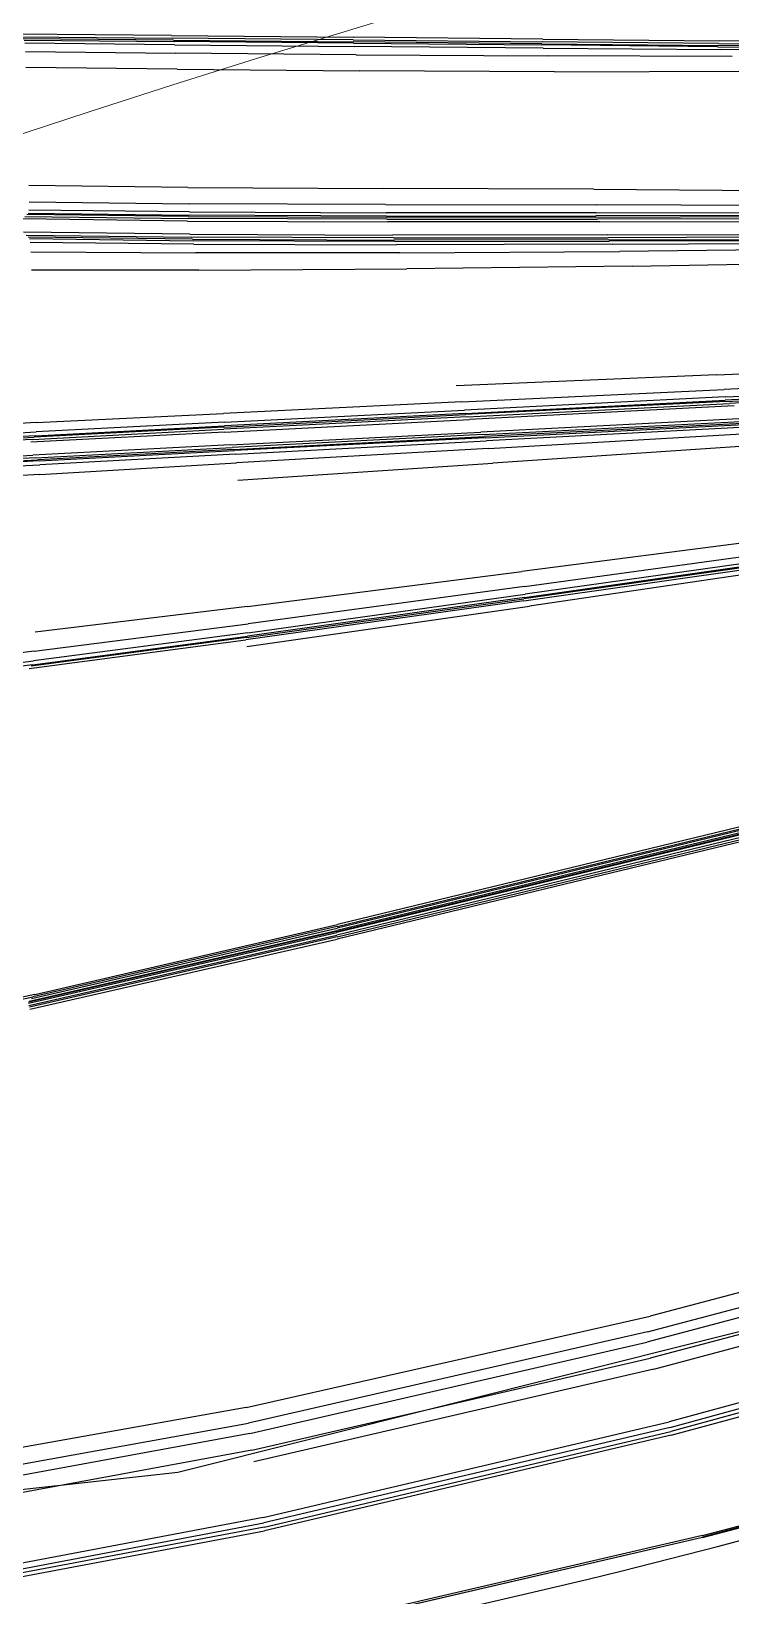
# Model space of a CAD drawing. Extents: x 526875 to 527530, y 3493038 to 3493574.
# Drawn here: x 527111.435 to 527112.364, y 3493322.134 to 3493324.211 of the extents above; entities that cross this region are included whole.
import ezdxf

# ---------------------------------------------------------------- set-up
doc = ezdxf.new("R2010")
doc.units = 0
doc.header["$LTSCALE"] = 2
doc.layers.get('0').update_dxf_attribs({"linetype": 'CONTINUOUS'})
doc.layers.add('L-WATER水景', color=5, linetype='CONTINUOUS')
doc.layers.add('W-_BOLLARD系船栓', color=4, linetype='CONTINUOUS')

# ---------------------------------------------------------------- blocks, each defined once
blk = doc.blocks.new('$matou$00000056')
at = {"color": 0, "linetype": 'Continuous'}
for p, q in [((-4114.3, 1648.3, 0), (-3744.3, 1760.1, 0)), ((-3744.2, 1759.6, 0), (-4114.2, 1647.8, 0)), ((-4114.1, 1646.2, 0), (-3744.1, 1758, 0)), ((-3430.3, 1719, 0), (-3726.3, 1645.5, 0)), ((-3726.1, 1641.5, 0), (-3430.1, 1715, 0)), ((-3429.9, 1710.4, 0), (-3725.8, 1636.8, 0)), ((-3725.2, 1630.9, 0), (-3429.6, 1704.4, 0)), ((-4114.3, 1648.3, 0), (-4525.8, 1506.2, 0)), ((-4525.7, 1505.9, 0), (-4114.2, 1647.8, 0)), ((-4114.1, 1646.2, 0), (-4525.5, 1504.4, 0)), ((-4085.7, 1535.3, 0), (-3726.3, 1645.5, 0)), ((-3726.1, 1641.5, 0), (-4085.3, 1531.3, 0)), ((-4084.7, 1526.7, 0), (-3725.8, 1636.8, 0)), ((-3725.2, 1630.9, 0), (-4083.7, 1520.8, 0)), ((-3714.5, 1556.4, 0), (-3421.1, 1627.9, 0)), ((-3712.5, 1537.9, 0), (-3419.5, 1608.8, 0)), ((-3416.1, 1596.9, 0), (-3711.2, 1526.4, 0)), ((-3709.2, 1509.4, 0), (-3408.9, 1579.5, 0)), ((-4069.6, 1462.6, 0), (-3716.3, 1569.4, 0)), ((-3714.5, 1556.4, 0), (-4066.5, 1450.4, 0)), ((-3712.5, 1537.9, 0), (-4063.3, 1432.8, 0)), ((-4085.7, 1535.3, 0), (-4478.9, 1396.7, 0)), ((-4478.2, 1392.7, 0), (-4085.3, 1531.3, 0)), ((-4084.7, 1526.7, 0), (-4477.1, 1388.1, 0)), ((-4063.7, 1421.3, 0), (-3711.2, 1526.4, 0)), ((-4475.5, 1382.5, 0), (-4083.7, 1520.8, 0)), ((-3709.2, 1509.4, 0), (-4065.9, 1403.9, 0)), ((-4069.6, 1462.6, 0), (-4453.9, 1329.1, 0)), ((-4449.1, 1318.1, 0), (-4066.5, 1450.4, 0)), ((-4444, 1301.6, 0), (-4063.3, 1432.8, 0)), ((-4063.7, 1421.3, 0), (-4445.5, 1290, 0)), ((-4450.8, 1272, 0), (-4065.9, 1403.9, 0)), ((-3518.5, 1054.3, 0), (-3324.3, 1109.1, 0)), ((-3321.4, 1111.9, 0), (-3516.9, 1056.9, 0)), ((-3514.2, 1070.9, 0), (-3785.8, 990.1, 0)), ((-3785.7, 987.6, 0), (-3513.8, 1068.6, 0)), ((-3513.4, 1066.8, 0), (-3785.5, 985.6, 0)), ((-3518.5, 1054.3, 0), (-3785.8, 973.9, 0)), ((-3785.7, 976.1, 0), (-3516.9, 1056.9, 0)), ((-3515.6, 1058.9, 0), (-3785.6, 977.9, 0)), ((-3513, 1064.1, 0), (-3785.3, 982.7, 0)), ((-3513.6, 1061.8, 0), (-3785.3, 980.5, 0)), ((-3785.2, 981.6, 0), (-3513.1, 1063, 0)), ((-4144.7, 872.5, 0), (-3785.5, 985.6, 0)), ((-4144.6, 877.4, 0), (-3785.8, 990.1, 0)), ((-3785.7, 987.6, 0), (-4144.6, 874.6, 0)), ((-4144.5, 869.5, 0), (-3785.3, 982.7, 0)), ((-3785.2, 981.6, 0), (-4144.3, 868.4, 0)), ((-4143.9, 867.4, 0), (-3785.3, 980.5, 0)), ((-4142.7, 865.3, 0), (-3785.6, 977.9, 0)), ((-3785.7, 976.1, 0), (-4141.7, 863.8, 0)), ((-4140.3, 862, 0), (-3785.8, 973.9, 0)), ((-3372.2, 709.4, 0), (-3514.5, 685.4, 0)), ((-3513.6, 689.7, 0), (-3371.3, 713.7, 0)), ((-3510.7, 693.8, 0), (-3702.2, 659.7, 0)), ((-3515.1, 674.7, 0), (-3372.4, 698.6, 0)), ((-3704.2, 651.9, 0), (-3514.5, 685.4, 0)), ((-3513.6, 689.7, 0), (-3703.7, 655.9, 0)), ((-3702.9, 657.4, 0), (-3512.4, 691.3, 0)), ((-3703.4, 667.1, 0), (-3953.3, 619.4, 0)), ((-3515.1, 674.7, 0), (-3704.2, 642, 0)), ((-3704.2, 651.9, 0), (-3949.3, 606.4, 0)), ((-3948.8, 610, 0), (-3703.7, 655.9, 0)), ((-3702.9, 657.4, 0), (-3948.1, 611.5, 0)), ((-3948, 613.8, 0), (-3702.2, 659.7, 0)), ((-3703.4, 622.9, 0), (-3515.7, 653.7, 0)), ((-3948.7, 597.8, 0), (-3704.2, 642, 0)), ((-4221.2, 567.2, 0), (-3953.3, 619.4, 0)), ((-3948.8, 610, 0), (-4215.5, 559.1, 0)), ((-3948, 613.8, 0), (-4215, 562.8, 0)), ((-4214.7, 560.6, 0), (-3948.1, 611.5, 0)), ((-3703.4, 622.9, 0), (-3946, 581.4, 0)), ((-3948.7, 597.8, 0), (-4218.6, 548.2, 0)), ((-4217, 555.8, 0), (-3949.3, 606.4, 0)), ((-4215.9, 534.5, 0), (-3946, 581.4, 0)), ((-3518.6, 478.9, 0), (-3386.5, 489.5, 0)), ((-3693.9, 483.2, 0), (-3919.6, 461.7, 0)), ((-3518.6, 478.9, 0), (-3692.5, 464.2, 0)), ((-3387.7, 478.5, 0), (-3518.5, 468.2, 0)), ((-3517.8, 464, 0), (-3387.3, 474.4, 0)), ((-3385.5, 473.1, 0), (-3516.6, 462.8, 0)), ((-3514.5, 460.7, 0), (-3382.7, 471.1, 0)), ((-4168.9, 437.7, 0), (-3919.6, 461.7, 0)), ((-3915.7, 445.4, 0), (-3692.5, 464.2, 0)), ((-3691.6, 454.5, 0), (-3518.5, 468.2, 0)), ((-3517.8, 464, 0), (-3690.8, 450.6, 0)), ((-3689.9, 449.3, 0), (-3516.6, 462.8, 0)), ((-3514.5, 460.7, 0), (-3688.5, 447.2, 0)), ((-3686.8, 444.3, 0), (-3512.2, 457.9, 0)), ((-3378.8, 468.5, 0), (-3512.2, 457.9, 0)), ((-3915.7, 445.4, 0), (-4160.9, 424.7, 0)), ((-3691.6, 454.5, 0), (-3913.7, 437.1, 0)), ((-3912.6, 433.7, 0), (-3690.8, 450.6, 0)), ((-3689.9, 449.3, 0), (-3911.7, 432.4, 0)), ((-3910.5, 430.2, 0), (-3688.5, 447.2, 0)), ((-3686.8, 444.3, 0), (-3908.7, 427.4, 0)), ((-3681.6, 430.2, 0), (-3510.2, 443.5, 0)), ((-3514.3, 436.2, 0), (-3387.3, 446.3, 0)), ((-3385.5, 447.8, 0), (-3513.2, 437.7, 0)), ((-3511.7, 440.3, 0), (-3382.6, 450.4, 0)), ((-4155.1, 418.3, 0), (-3913.7, 437.1, 0)), ((-3912.6, 433.7, 0), (-4152.8, 415.5, 0)), ((-4151.9, 414.2, 0), (-3911.7, 432.4, 0)), ((-3910.5, 430.2, 0), (-4150.4, 412.1, 0)), ((-3681.6, 430.2, 0), (-3898.6, 413.6, 0)), ((-3514.3, 436.2, 0), (-3681.5, 423.2, 0)), ((-3681.5, 419.3, 0), (-3514.9, 432, 0)), ((-3511.7, 440.3, 0), (-3681.2, 427.1, 0)), ((-3681.2, 424.7, 0), (-3513.2, 437.7, 0)), ((-3388.1, 442.1, 0), (-3514.9, 432, 0)), ((-3514.9, 421.7, 0), (-3387.9, 431.7, 0)), ((-4148.4, 409.3, 0), (-3908.7, 427.4, 0)), ((-3896.3, 410.7, 0), (-3681.2, 427.1, 0)), ((-3681.2, 424.7, 0), (-3894.8, 408.3, 0)), ((-3894.5, 406.9, 0), (-3681.5, 423.2, 0)), ((-3681.5, 419.3, 0), (-3893.9, 403.2, 0)), ((-3514.9, 421.7, 0), (-3680.6, 409.5, 0)), ((-4132.7, 395.9, 0), (-3898.6, 413.6, 0)), ((-3896.3, 410.7, 0), (-4128.5, 393.1, 0)), ((-4125.6, 390.9, 0), (-3894.8, 408.3, 0)), ((-3894.5, 406.9, 0), (-4124.7, 389.5, 0)), ((-4124.6, 386, 0), (-3893.9, 403.2, 0)), ((-3891.7, 394.1, 0), (-3680.6, 409.5, 0)), ((-4349.2, 376.4, 0), (-4128.5, 393.1, 0)), ((-4125.6, 390.9, 0), (-4345.1, 374.3, 0)), ((-4343.8, 373, 0), (-4124.7, 389.5, 0)), ((-3891.7, 394.1, 0), (-4123.6, 377.7, 0)), ((-4351.7, 362.4, 0), (-4123.6, 377.7, 0)), ((-4124.6, 386, 0), (-4345.8, 369.8, 0)), ((-4116.8, 361.5, 0), (-3886.5, 376.5, 0)), ((-4116.8, 361.5, 0), (-4346.9, 347.7, 0)), ((-3657.7, 251.3, 0), (-3841.7, 247.6, 0)), ((-3657.7, 251.3, 0), (-3509.5, 252.9, 0)), ((-4041.3, 242.2, 0), (-4236.3, 235.4, 0)), ((-4041.3, 242.2, 0), (-3841.7, 247.6, 0)), ((-4217.9, 221.3, 0), (-4030, 226.3, 0)), ((-3835.4, 230.1, 0), (-4030, 226.3, 0)), ((-3835.4, 230.1, 0), (-3654.7, 232.3, 0)), ((-3653.1, 222.6, 0), (-3832.1, 221.1, 0)), ((-3508.8, 232.7, 0), (-3654.7, 232.3, 0)), ((-3653.1, 222.6, 0), (-3508.1, 222.3, 0)), ((-4023.2, 218.3, 0), (-4204.3, 214.9, 0)), ((-4199.5, 212.1, 0), (-4020.7, 215, 0)), ((-4020.3, 213.5, 0), (-4199.2, 210.7, 0)), ((-4198.6, 208.3, 0), (-4019.8, 211.1, 0)), ((-4019.1, 208, 0), (-4197.8, 205.2, 0)), ((-4023.2, 218.3, 0), (-3832.1, 221.1, 0)), ((-3830.8, 217.4, 0), (-4020.7, 215, 0)), ((-4020.3, 213.5, 0), (-3830.4, 216, 0)), ((-3829.7, 213.5, 0), (-4019.8, 211.1, 0)), ((-4019.1, 208, 0), (-3828.9, 210.4, 0)), ((-3830.8, 217.4, 0), (-3652.2, 218.7, 0)), ((-3651.6, 217.2, 0), (-3830.4, 216, 0)), ((-3829.7, 213.5, 0), (-3650.5, 214.8, 0)), ((-3649.3, 211.6, 0), (-3828.9, 210.4, 0)), ((-3507.4, 218.2, 0), (-3652.2, 218.7, 0)), ((-3651.6, 217.2, 0), (-3506.2, 216.7, 0)), ((-3504.3, 214.2, 0), (-3650.5, 214.8, 0)), ((-3649.3, 211.6, 0), (-3502.2, 211, 0)), ((-4012.2, 193.6, 0), (-3824.6, 195.9, 0)), ((-3647.2, 197.2, 0), (-3824.6, 195.9, 0)), ((-3823.7, 193, 0), (-3647.6, 194.2, 0)), ((-3503.2, 193.6, 0), (-3647.6, 194.2, 0)), ((-3647.2, 197.2, 0), (-3501.4, 196.5, 0)), ((-4012.2, 193.6, 0), (-4188.5, 190.8, 0)), ((-4185.7, 187.9, 0), (-4010.2, 190.7, 0)), ((-4008.9, 183.6, 0), (-4185.1, 181.2, 0)), ((-4008.9, 188.4, 0), (-4183.6, 185.7, 0)), ((-4183, 184.3, 0), (-4008.6, 187.1, 0)), ((-3823.7, 193, 0), (-4010.2, 190.7, 0)), ((-4008.9, 188.4, 0), (-3823.2, 190.8, 0)), ((-4008.9, 183.6, 0), (-3823.1, 185.8, 0)), ((-3823.3, 189.4, 0), (-4008.6, 187.1, 0)), ((-3823.3, 189.4, 0), (-3648.6, 190.7, 0)), ((-3648.1, 192, 0), (-3823.2, 190.8, 0)), ((-3648.8, 187, 0), (-3823.1, 185.8, 0)), ((-3648.8, 187, 0), (-3506.6, 186.5, 0)), ((-3506, 190.1, 0), (-3648.6, 190.7, 0)), ((-3648.1, 192, 0), (-3504.9, 191.4, 0)), ((-4191, 173.5, 0), (-4009.3, 174.9, 0)), ((-3822.2, 176.7, 0), (-4009.3, 174.9, 0)), ((-3822.2, 176.7, 0), (-3648.4, 177.9, 0)), ((-3506.7, 177.3, 0), (-3648.4, 177.9, 0)), ((-4006.6, 157.6, 0), (-4191, 157, 0)), ((-4006.6, 157.6, 0), (-3819.7, 158.9, 0)), ((-3647.3, 160, 0), (-3819.7, 158.9, 0)), ((-3647.3, 160, 0), (-3506.4, 159.5, 0)), ((-3970.8, 27.9, 0), (-4138.8, 25.5, 0)), ((-3970.8, 27.9, 0), (-3798.2, 28.9, 0)), ((-3636.8, 29.1, 0), (-3798.2, 28.9, 0)), ((-3636.8, 29.1, 0), (-3502.8, 29, 0)), ((-4245.4, 1, 0), (-4118.2, 1.6, 0)), ((-4127.9, 9.1, 0), (-3964.8, 10.6, 0)), ((-3960.7, 2, 0), (-4118.2, 1.6, 0)), ((-3795, 11.2, 0), (-3964.8, 10.6, 0)), ((-3960.7, 2, 0), (-3793.3, 2.1, 0)), ((-3795, 11.2, 0), (-3635.2, 11.3, 0)), ((-3634.3, 2.1, 0), (-3793.3, 2.1, 0)), ((-3502.3, 11.2, 0), (-3635.2, 11.3, 0)), ((-3634.3, 2.1, 0), (-3501.7, 2.1, 0)), ((-4243.1, -8.1, 0), (-4116.5, -8.1, 0)), ((-4115.8, -5.1, 0), (-4242.2, -5.1, 0)), ((-4241.5, -2.9, 0), (-4115.2, -2.9, 0)), ((-4115, -1.5, 0), (-4241.2, -1.5, 0)), ((-3960.1, -8.1, 0), (-4116.5, -8.1, 0)), ((-4115.8, -5.1, 0), (-3959.6, -5.1, 0)), ((-3959.3, -2.9, 0), (-4115.2, -2.9, 0)), ((-4115, -1.5, 0), (-3959.3, -1.5, 0)), ((-3960.1, -8.1, 0), (-3792.3, -8.1, 0)), ((-3792.4, -5.1, 0), (-3959.6, -5.1, 0)), ((-3792.7, -1.5, 0), (-3959.3, -1.5, 0)), ((-3959.3, -2.9, 0), (-3792.5, -2.9, 0)), ((-3792.7, -1.5, 0), (-3633.7, -1.5, 0)), ((-3633.2, -2.9, 0), (-3792.5, -2.9, 0)), ((-3792.4, -5.1, 0), (-3632.4, -5.1, 0)), ((-3631.5, -8.1, 0), (-3792.3, -8.1, 0)), ((-3501, -1.5, 0), (-3633.7, -1.5, 0)), ((-3633.2, -2.9, 0), (-3499.9, -2.9, 0)), ((-3498.1, -5.1, 0), (-3632.4, -5.1, 0)), ((-3631.5, -8.1, 0), (-3496.2, -8.1, 0))]:
    blk.add_line(p, q, dxfattribs=at)
at = {"layer": 'W-_BOLLARD系船栓', "elevation": 0}
blk.add_lwpolyline([(-6727, -15.1, 0.047361), (-6712.2, -120.4, 0.071059), (-6549.7, -364.2, 0.106743), (-4524.6, -1531, 0.083644), (-2645.5, -1972.5, -0.010282), (5565.9, -2012.7, -0.041262), (6105.1, -1863.2, 0.304271), (6623.1, -1179.8, 0.082265), (6714.7, -654.3), (6727, 59.7), (6714.7, 773.7, 0.082265), (6623.1, 1299.2, 0.256696), (6105.1, 1839.6, 0.028009), (5545.4, 1985.1, 0.02503), (-2645.5, 1949, 0.085737), (-4525.7, 1505.9, 0.098082), (-6474.2, 408.5, 0.055987), (-6646.5, 216.4, 0.167612), (-6727, -15.1)], format="xyb", dxfattribs=at)
at = {"layer": 'W-_BOLLARD系船栓'}
blk.add_polyline3d([(5088.8, -1650.5, 0), (-2711.5, -1650.5, 0), (-2777.7, -1716.7, 0), (-3888.8, -1523.1, 0), (-4872.8, -1154.3, 0), (-5607.3, -767.5, 0), (-6268.5, -180.6, 0), (-6288.7, -6.3, 0), (-6288.7, -6.3, 0), (-6008.4, 521.3, 0), (-5510.5, 847.1, 0), (-4700.5, 1239.2, 0), (-3649.3, 1581.8, 0), (-2775.2, 1713.1, 0), (-2711.7, 1595.4, 0), (-581, 1668.7, 0)], dxfattribs=at)

msp = doc.modelspace()

# ---------------------------------------------------------------- linework, layer by layer
at = {"layer": 'L-WATER水景', "lineweight": 5}
msp.add_circle((527117.3841, 3493306.0291), 19, dxfattribs=at)

# ---------------------------------------------------------------- block references
at = {"layer": 'L-WATER水景', "color": 8, "lineweight": 0, "xscale": 0.0015, "yscale": 0.0012, "zscale": 0.001291236534000011, "rotation": 179.4533750334647}
msp.add_blockref('$matou$00000056', (527106.174, 3493324.2478), dxfattribs=at)

doc.saveas('drawing.dxf')
